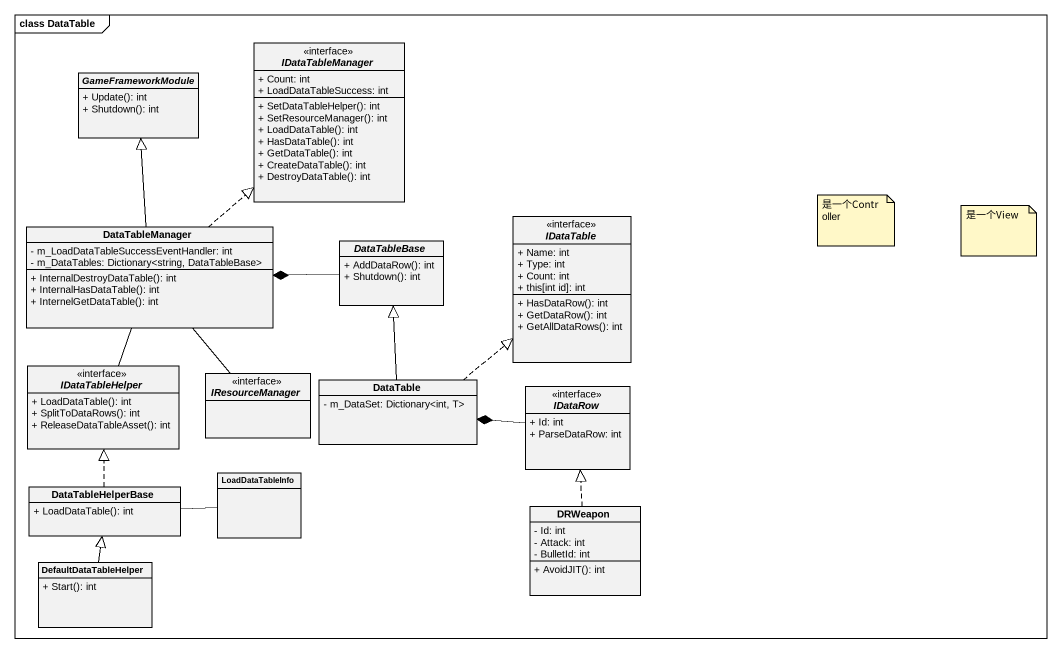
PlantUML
@startuml
mainframe class DataTable
hide circle
hide empty members
skinparam classAttributeIconSize 0
abstract class GameFrameworkModule {
  + Update(): int
  + Shutdown(): int
}
interface IDataTableManager {
  + Count: int
  + LoadDataTableSuccess: int
  + SetDataTableHelper(): int
  + SetResourceManager(): int
  + LoadDataTable(): int
  + HasDataTable(): int
  + GetDataTable(): int
  + CreateDataTable(): int
  + DestroyDataTable(): int
}
class DataTableManager {
  - m_LoadDataTableSuccessEventHandler: int
  - m_DataTables: Dictionary<string, DataTableBase>
  + InternalDestroyDataTable(): int
  + InternalHasDataTable(): int
  + InternelGetDataTable(): int
}
abstract class DataTableBase {
  + AddDataRow(): int
  + Shutdown(): int
}
interface IDataTable {
  + Name: int
  + Type: int
  + Count: int
  + this[int id]: int
  + HasDataRow(): int
  + GetDataRow(): int
  + GetAllDataRows(): int
}
interface IDataTableHelper {
  + LoadDataTable(): int
  + SplitToDataRows(): int
  + ReleaseDataTableAsset(): int
}
interface IResourceManager
class DataTable {
  - m_DataSet: Dictionary<int, T>
}
interface IDataRow {
  + Id: int
  + ParseDataRow: int
}
class DataTableHelperBase {
  + LoadDataTable(): int
}
class LoadDataTableInfo
class DRWeapon {
  - Id: int
  - Attack: int
  - BulletId: int
  + AvoidJIT(): int
}
class DefaultDataTableHelper {
  + Start(): int
}
DataTableManager -up-|> GameFrameworkModule
DataTableManager .up.|> IDataTableManager
DataTableManager -- IDataTableHelper
DataTableBase -left-* DataTableManager
IResourceManager -up- DataTableManager
DataTable -up-|> DataTableBase
DataTable .up.|> IDataTable
IDataRow -left-* DataTable
DataTableHelperBase .up.|> IDataTableHelper
DataTableHelperBase -right- LoadDataTableInfo
DRWeapon .up.|> IDataRow
DefaultDataTableHelper -up-|> DataTableHelperBase
note as N1
  是一个Controller
end note
note as N2
  是一个View
end note
@enduml
